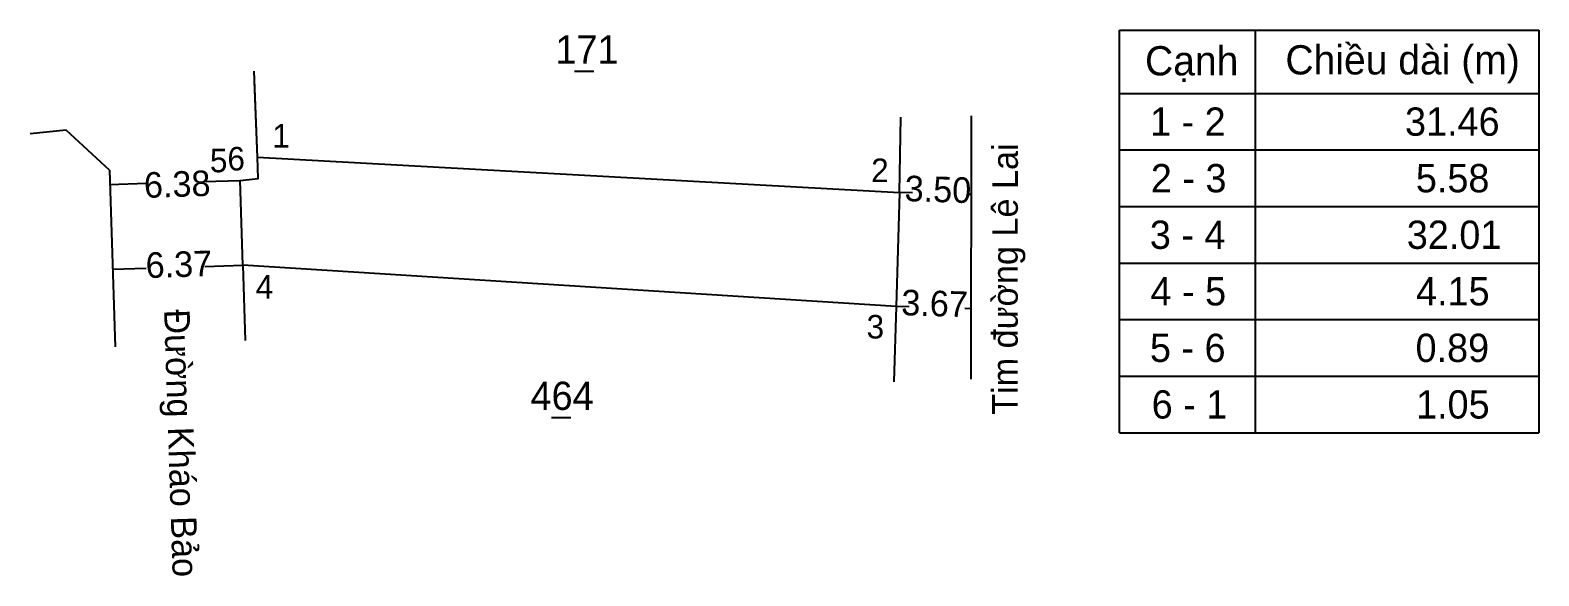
# Model space of a CAD drawing. Extents: x 535661 to 536662, y 1837031 to 1837172.
# Drawn here: x 535660.6 to 535734.4, y 1837065 to 1837091.7 of the extents above; entities that cross this region are included whole.
import ezdxf

# ---------------------------------------------------------------- set-up
doc = ezdxf.new("R2010")
doc.units = 0
doc.layers.add('Level 5', color=7, linetype='Continuous')

msp = doc.modelspace()

# ---------------------------------------------------------------- linework, layer by layer
at = {"layer": 'Level 5'}
for p, q in [((535713.866, 1837091.718), (535734.37, 1837091.718)), ((535713.866, 1837072.043), (535713.866, 1837091.718)), ((535720.501, 1837091.718), (535720.501, 1837072.043)), ((535734.37, 1837091.718), (535734.37, 1837072.043)), ((535687.208, 1837089.714), (535688.162, 1837089.714)), ((535671.701, 1837085.518), (535671.561, 1837089.202)), ((535713.866, 1837088.63), (535734.37, 1837088.63)), ((535703.111, 1837083.788), (535703.174, 1837087.474)), ((535706.613, 1837087.523), (535706.6, 1837074.654)), ((535662.351, 1837086.828), (535660.589, 1837086.648)), ((535664.461, 1837084.868), (535662.351, 1837086.828)), ((535713.866, 1837085.866), (535734.37, 1837085.866)), ((535664.461, 1837084.868), (535664.742, 1837076.247)), ((535664.484, 1837084.177), (535666.259, 1837084.233)), ((535669.078, 1837084.322), (535670.858, 1837084.378)), ((535703.747, 1837083.768), (535703.111, 1837083.788)), ((535706.606, 1837083.68), (535706.474, 1837083.684)), ((535713.866, 1837083.101), (535734.37, 1837083.101)), ((535669.132, 1837080.174), (535670.988, 1837080.232)), ((535670.988, 1837080.232), (535671.105, 1837076.548)), ((535713.866, 1837080.337), (535734.37, 1837080.337)), ((535664.622, 1837080.031), (535666.267, 1837080.083)), ((535702.939, 1837078.214), (535702.825, 1837074.53)), ((535703.575, 1837078.195), (535702.939, 1837078.214)), ((535706.603, 1837078.101), (535706.301, 1837078.11)), ((535713.866, 1837077.572), (535734.37, 1837077.572)), ((535713.866, 1837074.807), (535734.37, 1837074.807)), ((535686.08, 1837072.785), (535687.034, 1837072.785)), ((535713.866, 1837072.043), (535734.37, 1837072.043))]:
    msp.add_line(p, q, dxfattribs=at)
msp.add_lwpolyline([(535670.858, 1837084.378), (535671.741, 1837084.468), (535671.701, 1837085.518), (535671.541, 1837089.719)], dxfattribs=at)
msp.add_lwpolyline([(535703.111, 1837083.788), (535702.939, 1837078.214), (535670.988, 1837080.232), (535670.858, 1837084.378), (535671.741, 1837084.468), (535671.701, 1837085.518)], close=True, dxfattribs=at)

# ---------------------------------------------------------------- texts
for s, height, p in [('171', 1.3823, (535686.279, 1837090.083)), ('Cạnh', 1.4284, (535715.11, 1837089.508)), ('Chiều dài (m)', 1.42839, (535721.976, 1837089.554)), ('1 - 2', 1.3823, (535715.354, 1837086.557)), ('31.46', 1.3823, (535727.826, 1837086.557)), ('1', 1.152, (535672.432, 1837085.976)), ('6', 1.152, (535670.236, 1837084.86)), ('5', 1.152, (535669.379, 1837084.773)), ('2', 1.152, (535701.717, 1837084.292)), ('2 - 3', 1.3823, (535715.397, 1837083.792)), ('5.58', 1.3823, (535728.356, 1837083.792)), ('D', 0.00462, (535671.745, 1837084.471)), ('D', 0.00462, (535671.745, 1837084.471)), ('D', 0.00462, (535671.745, 1837084.471)), ('D', 0.00462, (535671.745, 1837084.471)), ('D', 0.00462, (535671.745, 1837084.471)), ('3 - 4', 1.3823, (535715.347, 1837081.028)), ('32.01', 1.3823, (535727.912, 1837081.028)), ('4', 1.152, (535671.618, 1837078.597)), ('4 - 5', 1.3823, (535715.379, 1837078.263)), ('4.15', 1.3823, (535728.365, 1837078.263)), ('3', 1.152, (535701.494, 1837076.646)), ('5 - 6', 1.3823, (535715.351, 1837075.499)), ('0.89', 1.3823, (535728.341, 1837075.499)), ('464', 1.3823, (535685.06, 1837073.154)), ('6 - 1', 1.3823, (535715.437, 1837072.734)), ('1.05', 1.3823, (535728.365, 1837072.734))]:
    msp.add_text(s, height=height, dxfattribs=at).set_placement(p)
for s, rotation, p in [('Tim đường Lê Lai', 89.94397, (535708.881, 1837072.913)), ('6.38', 1.80937, (535666.173, 1837083.518)), ('3.50', 358.22723, (535703.341, 1837083.364)), ('6.37', 1.80936, (535666.255, 1837079.598)), ('3.67', 358.22723, (535703.177, 1837077.789)), ('Đường Kháo Bảo', 271.86226, (535667.137, 1837078.051))]:
    msp.add_text(s, height=1.25, rotation=rotation, dxfattribs=at).set_placement(p)

doc.saveas('drawing.dxf')
